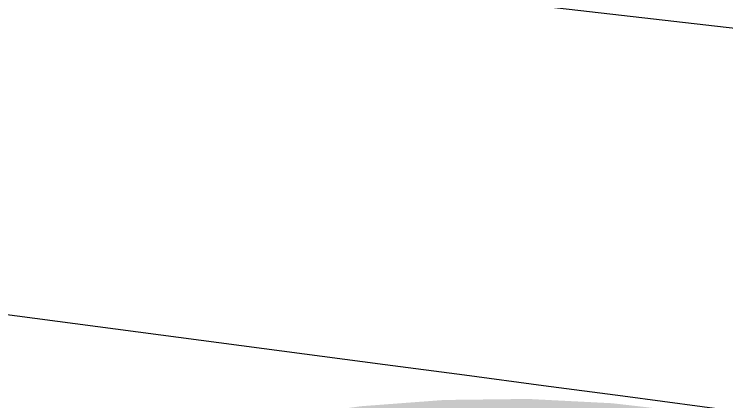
# Model space of a CAD drawing. Header units: metres. Extents: x 5050628 to 5051714, y 2427166 to 2427740.
# Drawn here: x 5050824.96 to 5050830.7, y 2427370.79 to 2427373.92 of the extents above; entities that cross this region are included whole.
import ezdxf

# ---------------------------------------------------------------- set-up
doc = ezdxf.new("R2010")
doc.units = ezdxf.units.M
for name, color, linetype, true_color in [('DEMARCACION_AMARILLA', 40, 'Continuous', 0xf2c200), ('EJE', 1, 'Continuous', 0xc00000), ('LEVANTAMIENTO', 253, 'Continuous', 0xbebebe)]:
    doc.layers.add(name, color=color, linetype=linetype, true_color=true_color)
doc.layers.add('ORTOFOTO', color=7, linetype='Continuous')
picture_1 = doc.add_image_def('image1.jpg', size_in_pixel=(6889, 5778))

msp = doc.modelspace()

# ---------------------------------------------------------------- hatches: boundary and pattern name
at = {"layer": 'DEMARCACION_AMARILLA', "true_color": 0xf2c200}
msp.add_hatch(color=256, dxfattribs=at).paths.add_polyline_path([(5050827.1073, 2427370.5408), (5050826.4569, 2427370.4085), (5050825.8166, 2427370.2359), (5050825.1883, 2427370.0238), (5050824.574, 2427369.7726), (5050823.9756, 2427369.4829), (5050823.3949, 2427369.1553), (5050822.8339, 2427368.7904), (5050822.2945, 2427368.3888), (5050821.7787, 2427367.951), (5050821.2883, 2427367.4777), (5050820.8292, 2427366.9739), (5050820.4064, 2427366.4457), (5050820.0204, 2427365.895), (5050819.6718, 2427365.3238), (5050819.361, 2427364.7339), (5050819.0886, 2427364.1274), (5050818.8551, 2427363.5061), (5050818.661, 2427362.872), (5050818.507, 2427362.2271), (5050818.3934, 2427361.5732), (5050818.3208, 2427360.9123), (5050818.2897, 2427360.2463), (5050818.3008, 2427359.5771), (5050818.3544, 2427358.9068), (5050818.4512, 2427358.2372), (5050818.592, 2427357.5684), (5050818.629, 2427357.3919), (5050818.6378, 2427357.2104), (5050818.6184, 2427357.0317), (5050818.572, 2427356.8591), (5050818.5068, 2427356.7115), (5050818.4468, 2427356.8727), (5050818.4585, 2427356.8992), (5050818.5001, 2427357.0539), (5050818.5174, 2427357.214), (5050818.5096, 2427357.3766), (5050818.4745, 2427357.5437), (5050818.333, 2427358.2162), (5050818.2351, 2427358.8934), (5050818.1809, 2427359.5714), (5050818.1697, 2427360.2481), (5050818.2011, 2427360.9216), (5050818.2745, 2427361.59), (5050818.3894, 2427362.2513), (5050818.5452, 2427362.9036), (5050818.7415, 2427363.5448), (5050818.9776, 2427364.1731), (5050819.2531, 2427364.7865), (5050819.5674, 2427365.3831), (5050819.92, 2427365.9608), (5050820.3103, 2427366.5177), (5050820.7379, 2427367.0519), (5050821.2022, 2427367.5613), (5050821.6981, 2427368.04), (5050822.2198, 2427368.4827), (5050822.7653, 2427368.8889), (5050823.3326, 2427369.2579), (5050823.9199, 2427369.5892), (5050824.5251, 2427369.8822), (5050825.1464, 2427370.1363), (5050825.7818, 2427370.3508), (5050826.4293, 2427370.5253), (5050827.087, 2427370.6591), (5050827.7531, 2427370.7517), (5050828.4254, 2427370.8024), (5050829.1022, 2427370.8106), (5050829.7814, 2427370.7759), (5050830.4611, 2427370.6975), (5050831.1361, 2427370.5755), (5050831.7742, 2427370.4902), (5050832.4136, 2427370.4044), (5050833.0529, 2427370.3183), (5050833.6922, 2427370.2318), (5050834.3314, 2427370.1448), (5050834.9705, 2427370.0572), (5050835.6095, 2427369.9691), (5050836.2484, 2427369.8804), (5050836.8873, 2427369.791), (5050837.526, 2427369.7009), (5050838.1646, 2427369.61), (5050838.8031, 2427369.5183), (5050839.4414, 2427369.4257), (5050840.0797, 2427369.3322), (5050840.7177, 2427369.2377), (5050841.3556, 2427369.1421), (5050841.9933, 2427369.0455), (5050842.6309, 2427368.9478), (5050843.2682, 2427368.8488), (5050843.9054, 2427368.7486), (5050844.5423, 2427368.6471), (5050845.179, 2427368.5443), (5050845.8155, 2427368.4401), (5050846.4518, 2427368.3344), (5050847.0877, 2427368.2273), (5050847.7235, 2427368.1186), (5050848.3589, 2427368.0083), (5050848.9941, 2427367.8964), (5050849.629, 2427367.7831), (5050850.2637, 2427367.6683), (5050850.8981, 2427367.5522), (5050851.5323, 2427367.4347), (5050852.1662, 2427367.3159), (5050852.7999, 2427367.1959), (5050853.4334, 2427367.0747), (5050854.0667, 2427366.9523), (5050854.6998, 2427366.8289), (5050855.3327, 2427366.7045), (5050855.9655, 2427366.5791), (5050856.598, 2427366.4527), (5050857.2304, 2427366.3255), (5050857.8626, 2427366.1974), (5050858.4946, 2427366.0686), (5050859.1266, 2427365.9391), (5050859.7584, 2427365.8089), (5050860.3901, 2427365.6781), (5050861.0216, 2427365.5467), (5050861.6531, 2427365.4148), (5050862.2845, 2427365.2825), (5050862.9158, 2427365.1497), (5050863.547, 2427365.0166), (5050864.1781, 2427364.8831), (5050864.8093, 2427364.7494), (5050865.4403, 2427364.6155), (5050866.0714, 2427364.4815), (5050866.7024, 2427364.3473), (5050867.3335, 2427364.2131), (5050881.5056, 2427361.1987), (5050882.6686, 2427360.9799), (5050883.8353, 2427360.8167), (5050885.0045, 2427360.7087), (5050886.1743, 2427360.6556), (5050887.3429, 2427360.6572), (5050888.5083, 2427360.713), (5050889.6687, 2427360.8228), (5050890.8221, 2427360.9862), (5050891.9667, 2427361.203), (5050893.1006, 2427361.4729), (5050894.2219, 2427361.7955), (5050895.3286, 2427362.1704), (5050896.419, 2427362.5975), (5050897.4911, 2427363.0764), (5050898.5431, 2427363.6067), (5050899.5736, 2427364.1885), (5050936.3262, 2427386.0968), (5050936.3569, 2427386.0453), (5050936.3345, 2427386.101), (5050937.1038, 2427386.4104), (5050937.8987, 2427386.6502), (5050938.7118, 2427386.8181), (5050939.5376, 2427386.9128), (5050939.8747, 2427386.9296), (5050940.2094, 2427386.9503), (5050940.5438, 2427386.9749), (5050940.7744, 2427386.9947), (5050940.3541, 2427387.5943), (5050939.907, 2427388.3024), (5050939.4944, 2427389.0312), (5050939.1667, 2427389.6813), (5050939.0585, 2427389.5026), (5050938.8887, 2427389.2339), (5050938.7138, 2427388.9686), (5050938.5337, 2427388.7065), (5050938.2932, 2427388.3744), (5050938.0327, 2427388.0336), (5050937.766, 2427387.7022), (5050937.4936, 2427387.3802), (5050937.2148, 2427387.0658), (5050936.7594, 2427386.6357), (5050936.6223, 2427386.5363), (5050936.4885, 2427386.439), (5050936.3548, 2427386.3416), (5050936.2212, 2427386.2441), (5050936.1504, 2427386.341), (5050936.2841, 2427386.4386), (5050936.4179, 2427386.5361), (5050936.5518, 2427386.6334), (5050936.6826, 2427386.7283), (5050937.1286, 2427387.1494), (5050937.4029, 2427387.4587), (5050937.6734, 2427387.7786), (5050937.9383, 2427388.1076), (5050938.1969, 2427388.446), (5050938.4356, 2427388.7757), (5050938.6142, 2427389.0356), (5050938.7879, 2427389.299), (5050938.9564, 2427389.5657), (5050939.1201, 2427389.8361), (5050939.1714, 2427389.8051), (5050939.225, 2427389.8321), (5050939.6003, 2427389.0878), (5050940.01, 2427388.364), (5050940.454, 2427387.6608), (5050940.9324, 2427386.9782), (5050940.8833, 2427386.9438), (5050940.8884, 2427386.884), (5050940.5533, 2427386.8553), (5050940.2175, 2427386.8305), (5050939.8814, 2427386.8098), (5050939.5474, 2427386.7931), (5050938.7308, 2427386.6995), (5050937.9282, 2427386.5338), (5050937.1436, 2427386.2971), (5050936.3836, 2427385.9914), (5050899.6338, 2427364.0847), (5050898.5996, 2427363.5008), (5050897.5426, 2427362.9679), (5050896.4654, 2427362.4868), (5050895.3698, 2427362.0577), (5050894.2577, 2427361.6809), (5050893.1311, 2427361.3568), (5050891.9918, 2427361.0857), (5050890.8417, 2427360.8678), (5050889.6828, 2427360.7036), (5050888.5168, 2427360.5933), (5050887.3459, 2427360.5372), (5050886.1717, 2427360.5356), (5050884.9963, 2427360.5889), (5050883.8215, 2427360.6974), (5050882.6492, 2427360.8614), (5050881.482, 2427361.0811), (5050867.3085, 2427364.0957), (5050866.6775, 2427364.2299), (5050866.0465, 2427364.3641), (5050865.4154, 2427364.4981), (5050864.7844, 2427364.632), (5050864.1533, 2427364.7657), (5050863.5222, 2427364.8991), (5050862.891, 2427365.0323), (5050862.2598, 2427365.165), (5050861.6285, 2427365.2973), (5050860.9972, 2427365.4292), (5050860.3657, 2427365.5606), (5050859.7341, 2427365.6914), (5050859.1024, 2427365.8216), (5050858.4706, 2427365.9511), (5050857.8387, 2427366.0799), (5050857.2066, 2427366.2079), (5050856.5744, 2427366.3351), (5050855.942, 2427366.4614), (5050855.3095, 2427366.5867), (5050854.6768, 2427366.7112), (5050854.0439, 2427366.8345), (5050853.4108, 2427366.9568), (5050852.7775, 2427367.078), (5050852.144, 2427367.198), (5050851.5103, 2427367.3167), (5050850.8763, 2427367.4342), (5050850.2422, 2427367.5503), (5050849.6078, 2427367.665), (5050848.9731, 2427367.7783), (5050848.3382, 2427367.8901), (5050847.7031, 2427368.0003), (5050847.0677, 2427368.109), (5050846.432, 2427368.2161), (5050845.796, 2427368.3217), (5050845.1598, 2427368.4259), (5050844.5233, 2427368.5286), (5050843.8866, 2427368.6301), (5050843.2497, 2427368.7302), (5050842.6126, 2427368.8292), (5050841.9752, 2427368.9269), (5050841.3377, 2427369.0235), (5050840.7, 2427369.119), (5050840.0622, 2427369.2135), (5050839.4241, 2427369.307), (5050838.7859, 2427369.3996), (5050838.1476, 2427369.4912), (5050837.5092, 2427369.5821), (5050836.8706, 2427369.6722), (5050836.2319, 2427369.7616), (5050835.5931, 2427369.8503), (5050834.9542, 2427369.9384), (5050834.3152, 2427370.0259), (5050833.676, 2427370.1129), (5050833.0369, 2427370.1994), (5050832.3976, 2427370.2855), (5050831.7583, 2427370.3713), (5050831.1189, 2427370.4567), (5050831.1268, 2427370.5162), (5050831.1161, 2427370.4572), (5050830.4435, 2427370.5787), (5050829.7714, 2427370.6562), (5050829.0998, 2427370.6906), (5050828.4307, 2427370.6824), (5050827.7658, 2427370.6323)])

# ---------------------------------------------------------------- linework, layer by layer
at = {"layer": 'EJE'}
msp.add_lwpolyline([(5050794.454, 2427375.524), (5050827.9489, 2427371.0893), (5050828.5884, 2427371.0047), (5050829.228, 2427370.9199), (5050829.8676, 2427370.8351), (5050830.5071, 2427370.7501), (5050831.1466, 2427370.6649), (5050831.7861, 2427370.5794), (5050832.4255, 2427370.4936), (5050833.0649, 2427370.4075), (5050833.7042, 2427370.321), (5050834.3435, 2427370.2339), (5050834.9827, 2427370.1464), (5050835.6218, 2427370.0583), (5050836.2608, 2427369.9696), (5050836.8998, 2427369.8802)], dxfattribs=at)
at = {"layer": 'LEVANTAMIENTO'}
msp.add_lwpolyline([(5050785.914, 2427382.975), (5050795.104, 2427380.307), (5050802.708, 2427378.077), (5050812.075, 2427376.087), (5050817.849, 2427375.275), (5050824.458, 2427374.529), (5050831.053, 2427373.772), (5050838.084, 2427372.774), (5050846.467, 2427371.926), (5050850.994, 2427371.132), (5050859.718, 2427369.246), (5050866.908, 2427367.734), (5050874.519, 2427366.538), (5050880.946, 2427365.01), (5050887.572, 2427364.014), (5050893.215, 2427364.848), (5050898.176, 2427367.3664), (5050902.924, 2427370.174)], dxfattribs=at)

# ---------------------------------------------------------------- pictures from other files: only their frames are drawn
at = {"layer": 'ORTOFOTO'}
image = msp.add_image(picture_1, insert=(5050758.8887, 2427166.4673), size_in_units=(683.8504, 573.5647), dxfattribs=at)
image.dxf.flags = 11

doc.saveas('drawing.dxf')
